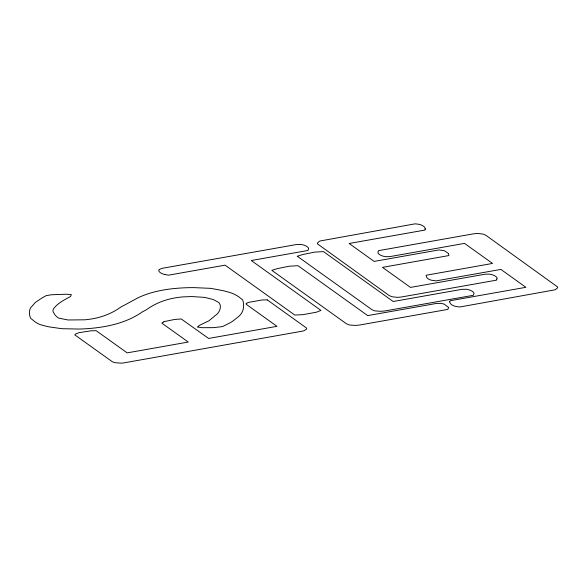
<?xml version="1.0" encoding="UTF-8"?>
<svg xmlns="http://www.w3.org/2000/svg" width="587" height="587" viewBox="0 0 587 587"><rect width="100%" height="100%" fill="white"/><g stroke="black" fill="none" stroke-linecap="round" stroke-linejoin="round"><path stroke-width="0.88" d="M197.746 327.018L199.14 325.514A15.203 4.747 -3.1 0 1 199.991 325.081L208.803 320.862L213.323 317.222A160.192 50.034 -3.1 0 0 214.886 315.791C218.87 313.612 222.209 307.258 219.318 303.134A24.082 7.521 -3.1 0 0 218.349 302.246L213.198 299.517L205.325 297.536A18.674 5.833 -3.1 0 0 202.926 297.264L191.744 296.56L182.586 296.912A24.896 7.778 -3.1 0 0 178.661 297.367C167.317 298.754 156.186 302.738 146.926 309.4A62.171 19.415 -3.1 0 1 142.443 311.8C125.845 323.569 104.794 327.612 84.755 328.83A58.406 18.241 -3.1 0 1 78.885 329.043L61.921 328.705L49.213 326.893A72.597 22.673 -3.1 0 1 42.264 325.213L39.696 324.435A71.365 22.291 -3.1 0 1 35.624 322.27L30.539 318.205C28.873 314.206 28.609 308.667 32.432 305.812L35.352 302.415L42.132 297.888A27.846 8.695 -3.1 0 1 43.159 297.33L46.168 295.635L49.506 295.07A2.003 0.624 -3.1 0 0 50.086 295.019L50.541 294.931A1.306 0.411 -3.1 0 0 50.93 294.777L66.104 294.226L71.357 294.608L70.565 296.45A4.674 1.46 -3.1 0 1 70.11 296.736C64.203 299.935 57.651 303.163 53.564 308.747A37.113 11.593 -3.1 0 0 53.028 310.185A36.416 11.373 -3.1 0 0 53.035 311.543L54.855 314.727A67.696 21.139 -3.1 0 0 56.902 316.804L58.583 318.11L68.004 319.974L84.77 319.812A24.896 7.778 -3.1 0 0 88.696 319.365C100.039 317.971 111.17 313.994 120.43 307.324A62.171 19.415 -3.1 0 1 124.914 304.924L137.299 298.159C151.358 291.262 167.104 288.789 182.601 287.901A58.406 18.241 -3.1 0 1 188.471 287.681A83.97 26.224 -3.1 0 1 193.725 287.623L210.718 288.349L222.062 290.44A94.984 29.666 -3.1 0 1 229.935 292.509L232.856 293.544A106.115 33.143 -3.1 0 1 238.689 296.765L242.666 299.884C244.405 305.005 243.913 311.293 239.936 315.256A160.192 50.034 -3.1 0 1 238.373 316.687L233.853 320.326A67.696 21.139 -3.1 0 1 230.625 322.52L222.796 326.497A25.175 7.858 -3.1 0 1 220.969 326.776L213.441 327.656L201.649 327.685A7.433 2.326 -3.1 0 1 200.879 327.495L197.746 327.025M496.822 279.016L496.859 278.979A7.433 2.326 -3.1 0 0 497.138 278.649C497.512 276.675 493.366 274.936 491.334 274.496A7.227 2.26 -3.1 0 0 490.321 274.364L489.822 274.18A1.306 0.411 -3.1 0 0 489.323 274.114L488.824 274.114A2.003 0.624 -3.1 0 0 488.245 274.173L485.222 274.18L410.489 287.417L382.489 267.371L448.571 255.616A1.306 0.411 -3.1 0 0 448.864 255.448L448.93 255.286A2.003 0.624 -3.1 0 0 448.835 255.11L448.483 253.555M425.047 228.974L425.113 228.915A7.433 2.326 -3.1 0 0 425.392 228.585C424.254 225.283 419.279 224.058 416.029 223.948A1.306 0.411 -3.1 0 0 415.53 223.882L415.031 223.889A2.003 0.624 -3.1 0 0 414.451 223.948L320.201 240.963A15.203 4.747 -3.1 0 0 319.277 241.382L317.442 242.981A12.892 4.028 -3.1 0 0 317.464 243.862L389.071 295.459L391.544 296.596A7.433 2.326 -3.1 0 0 392.666 296.831L397.465 297.352L401.361 297.007L496.521 280.153L496.785 279.045M163.773 321.911L163.802 321.889A7.227 2.26 -3.1 0 1 164.375 321.544L174.801 319.431L179.827 319.079A2.003 0.624 -3.1 0 1 180.407 319.02L180.906 319.012A1.306 0.411 -3.1 0 1 181.405 319.079L208.62 338.442L276.991 326.335L246.393 304.426L245.997 303.831L246.848 303.457A2.003 0.624 -3.1 0 1 246.753 303.281L246.819 303.127A1.306 0.411 -3.1 0 1 247.112 302.951L247.729 302.797A7.227 2.26 -3.1 0 1 248.345 302.422L262.528 299.906A7.433 2.326 -3.1 0 1 263.534 299.95L267.239 299.869M297.301 256.255L301.967 254.802A4.674 1.46 -3.1 0 0 302.643 254.553L315.021 252.05L318.492 251.926A3.361 1.049 -3.1 0 0 319.086 251.852L323.488 251.618L393.187 301.505L462.101 289.303L465.124 289.303A2.003 0.624 -3.1 0 1 465.704 289.244L466.195 289.237A1.306 0.411 -3.1 0 1 466.702 289.303L467.201 289.486A7.227 2.26 -3.1 0 1 468.206 289.618C470.238 290.059 474.384 291.798 474.017 293.779A7.433 2.326 -3.1 0 1 473.738 294.102L473.401 295.283L385.087 310.919L380.846 311.323L375.357 310.927A7.433 2.326 -3.1 0 1 374.242 310.692L371.762 309.554L297.308 256.255M163.766 321.918L162.283 322.762A1.306 0.411 -3.1 0 0 161.99 322.931L161.924 323.092A2.003 0.624 -3.1 0 0 162.019 323.268L188.258 342.052L127.159 352.875L96.187 330.701L92.482 330.774A7.433 2.326 -3.1 0 0 91.469 330.738L78.988 332.675C77.601 333.387 75.43 333.732 75.195 334.465A1.306 0.411 -3.1 0 0 74.909 334.634L74.843 334.744A2.003 0.624 -3.1 0 0 74.938 334.972L112.484 361.856L114.59 362.546A15.203 4.747 -3.1 0 0 115.764 362.781L120.592 363.118A12.892 4.028 -3.1 0 0 123.402 362.971L303.362 330.98A7.433 2.326 -3.1 0 0 304.279 330.584L306.7 328.962L306.326 327.876L267.246 299.876M164.602 274.467C162.57 274.026 158.424 272.287 158.791 270.313A7.433 2.326 -3.1 0 1 159.07 269.983L159.004 269.697A1.306 0.411 -3.1 0 1 159.158 269.514L159.576 269.338A2.018 0.631 -3.1 0 1 159.943 269.242L162.063 268.332L296.149 244.588L299.715 244.486A2.003 0.624 -3.1 0 1 300.295 244.427L300.793 244.427A1.306 0.411 -3.1 0 1 301.292 244.493L301.791 244.676A7.227 2.26 -3.1 0 1 302.804 244.808C304.836 245.241 308.982 246.988 308.615 248.961A7.433 2.326 -3.1 0 1 308.329 249.292L307.992 250.473L251.258 260.518L320.95 310.406L317.149 311.932A4.072 1.269 -3.1 0 1 316.488 312.181L302.958 314.654L294.777 315.05L225.078 265.155L168.344 275.2L165.673 274.606A7.227 2.26 -3.1 0 1 164.602 274.467M448.475 253.555L444.777 250.92L443.361 250.539A7.227 2.26 -3.1 0 0 442.349 250.414L439.795 250.062A1.306 0.411 -3.1 0 0 439.296 249.996L438.797 249.996A2.003 0.624 -3.1 0 0 438.225 250.055L374.154 261.398L349.133 243.488L424.775 230.097L425.45 229.444L425.039 228.981M449.576 301.366L449.913 301.894A7.433 2.326 -3.1 0 0 449.635 302.224C450.779 305.526 455.747 306.752 459.005 306.862A1.306 0.411 -3.1 0 0 459.504 306.928L460.003 306.928A2.003 0.624 -3.1 0 0 460.582 306.862L554.825 289.846A15.203 4.747 -3.1 0 0 555.757 289.428L557.584 287.828A12.892 4.028 -3.1 0 0 557.562 286.948L485.963 235.35L483.483 234.213A7.433 2.326 -3.1 0 0 482.367 233.978L477.569 233.457L473.672 233.802L378.505 250.656L378.167 251.83A7.433 2.326 -3.1 0 0 377.889 252.161C377.522 254.134 381.667 255.873 383.7 256.314A7.227 2.26 -3.1 0 0 384.705 256.446L385.204 256.629A1.306 0.411 -3.1 0 0 385.71 256.695L386.202 256.695A2.003 0.624 -3.1 0 0 386.782 256.636L389.805 256.629L464.537 243.392L492.537 263.438L426.456 275.193A1.306 0.411 -3.1 0 0 426.169 275.362L426.096 275.523A2.003 0.624 -3.1 0 0 426.199 275.699C426.221 278.157 429.251 279.808 431.672 280.27A7.227 2.26 -3.1 0 0 432.685 280.395L435.231 280.747A1.306 0.411 -3.1 0 0 435.73 280.813L436.229 280.813A2.003 0.624 -3.1 0 0 436.809 280.755L500.88 269.411L525.893 287.322L450.251 300.713L449.576 301.366M448.659 307.515L448.541 307.874A7.433 2.326 -3.1 0 1 448.263 308.204L447.925 309.386L359.611 325.022L355.377 325.425L349.889 325.029A7.433 2.326 -3.1 0 1 348.766 324.794L346.293 323.657L271.84 270.358L276.492 268.905A4.674 1.46 -3.1 0 0 277.167 268.655L289.552 266.153L293.023 266.021A3.361 1.049 -3.1 0 0 293.617 265.955L298.013 265.713L367.711 315.608L436.625 303.406L439.582 303.413A2.003 0.624 -3.1 0 1 440.228 303.347L440.727 303.34A1.306 0.411 -3.1 0 1 441.226 303.406L441.725 303.589A7.227 2.26 -3.1 0 1 442.737 303.721L444.286 304.176L448.659 307.515"/></g></svg>
